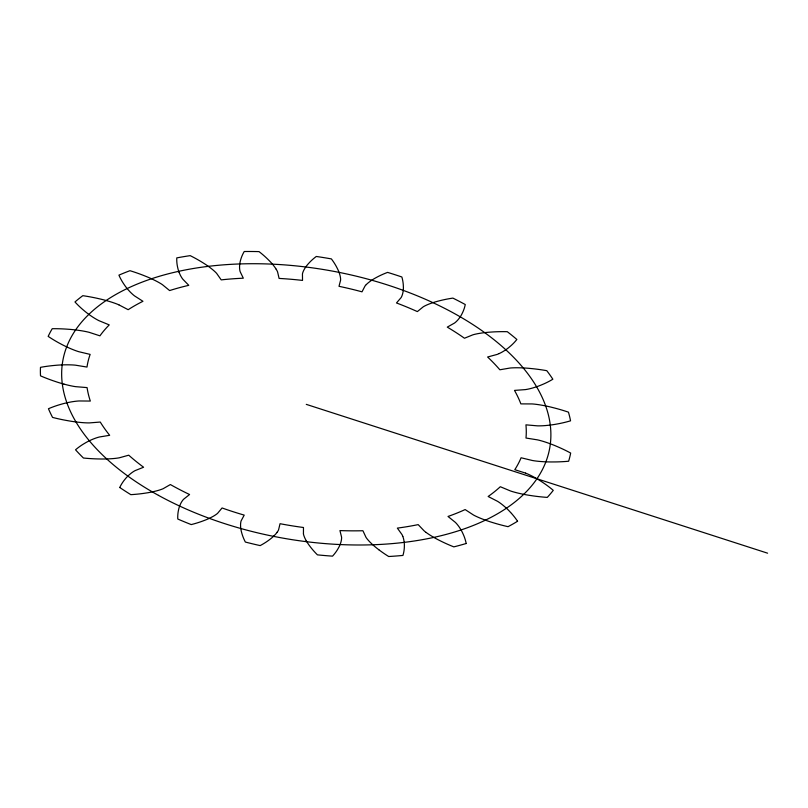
<?xml version="1.0" encoding="UTF-8"?>
<svg xmlns="http://www.w3.org/2000/svg" width="808" height="808" viewBox="0 0 808 808"><rect width="100%" height="100%" fill="white"/><g stroke="black" fill="none" stroke-linecap="round" stroke-linejoin="round"><path stroke-width="1.21" d="M277.184 532.189L277.669 531.482A32.37 17.776 10.2 0 0 278.568 529.866L280.043 523.705A222.453 122.129 10.2 0 0 303.465 527.493L303.444 533.886M274.276 535.583L275.72 534.027A66.812 36.683 10.2 0 0 277.184 532.199M366.307 284.547L366.984 283.911A66.812 36.683 10.2 0 1 368.923 282.265L370.771 280.891A88.062 48.349 10.2 0 1 375.134 278.164L377.76 276.74A111.969 61.479 10.2 0 1 387.598 272.387A268.842 147.601 10.2 0 1 401.869 276.993A111.969 61.479 10.2 0 1 403.293 284.971L403.394 287.274A88.062 48.349 10.2 0 1 403.131 291.324L402.778 293.183A66.812 36.683 10.2 0 1 402.172 295.263L401.879 296.021A32.37 17.776 10.2 0 1 401.061 297.657L396.486 302.96A222.453 122.129 10.2 0 1 417.362 311.595L423.22 306.828A32.37 17.776 10.2 0 1 425.271 305.707L426.26 305.232A66.812 36.683 10.2 0 1 429.038 304.05L431.583 303.101A88.062 48.349 10.2 0 1 437.36 301.334L440.734 300.465A111.969 61.479 10.2 0 1 452.884 298.101A268.842 147.601 10.2 0 1 465.256 304.525A111.969 61.479 10.2 0 1 462.883 311.959L461.873 314.049A88.062 48.349 10.2 0 1 459.661 317.675L458.409 319.291A66.812 36.683 10.2 0 1 456.793 321.069L456.126 321.715A32.37 17.776 10.2 0 1 454.5 323.059L447.279 327.119A222.453 122.129 10.2 0 1 464.469 338.239L472.761 334.865A32.37 17.776 10.2 0 1 475.397 334.169L476.639 333.896A66.812 36.683 10.2 0 1 480.043 333.28L483.103 332.825A88.062 48.349 10.2 0 1 489.86 332.149L493.728 331.896A111.969 61.479 10.2 0 1 507.293 331.694A268.842 147.601 10.2 0 1 516.857 339.461A111.969 61.479 10.2 0 1 510.858 345.794L508.818 347.531A88.062 48.349 10.2 0 1 504.818 350.44L502.758 351.702A66.812 36.683 10.2 0 1 500.243 353.056L499.253 353.53M63.933 384.113L67.236 384.972A66.812 36.683 10.2 0 0 71.064 385.84L72.508 386.133A32.37 17.776 10.2 0 0 75.7 386.668L87.072 387.598A222.453 122.129 10.2 0 0 90.324 401.061L79.144 400.96A32.37 17.776 10.2 0 0 76.144 401.212L74.811 401.374A66.812 36.683 10.2 0 0 71.326 401.899L68.367 402.465A88.062 48.349 10.2 0 0 62.267 403.939L58.984 404.889A111.969 61.479 10.2 0 0 48.45 408.737A268.842 147.601 10.2 0 0 52.57 417.423A111.969 61.479 10.2 0 0 66.347 420.433L70.417 421.14A88.062 48.349 10.2 0 0 77.689 422.16L81.083 422.503A66.812 36.683 10.2 0 0 84.951 422.786L86.395 422.857A32.37 17.776 10.2 0 0 89.537 422.897L100.263 422.049A222.453 122.129 10.2 0 0 109.666 435.3L99.525 436.966A32.37 17.776 10.2 0 0 96.93 437.704L95.809 438.077A66.812 36.683 10.2 0 0 92.92 439.178L90.506 440.229A88.062 48.349 10.2 0 0 85.719 442.703L83.204 444.198A111.969 61.479 10.2 0 0 75.538 449.804A268.842 147.601 10.2 0 0 83.436 458.025A111.969 61.479 10.2 0 0 97.324 458.924L101.343 459.005A88.062 48.349 10.2 0 0 108.403 458.883L111.635 458.702A66.812 36.683 10.2 0 0 115.261 458.378L116.594 458.217A32.37 17.776 10.2 0 0 119.463 457.762L128.735 455.187A222.453 122.129 10.2 0 0 143.592 467.236L135.239 470.559A32.37 17.776 10.2 0 0 133.249 471.721L132.411 472.286A66.812 36.683 10.2 0 0 130.33 473.872L128.664 475.326A88.062 48.349 10.2 0 0 125.523 478.619L123.978 480.548A111.969 61.479 10.2 0 0 119.746 487.497M306.272 404.364L767.6 553.187M525.574 473.124L514.797 469.68A222.453 122.129 10.2 0 0 521.089 457.762L532.25 460.469A32.37 17.776 10.2 0 0 535.441 460.964L536.906 461.146A66.812 36.683 10.2 0 0 540.784 461.519L544.168 461.752A88.062 48.349 10.2 0 0 551.339 461.954L555.318 461.934A111.969 61.479 10.2 0 0 568.64 461.227A268.842 147.601 10.2 0 0 570.66 453.056A111.969 61.479 10.2 0 0 558.944 447.329L555.359 445.784A88.062 48.349 10.2 0 0 548.763 443.239L545.592 442.148A66.812 36.683 10.2 0 0 541.905 441.006L540.501 440.613A32.37 17.776 10.2 0 0 537.37 439.845L525.988 438.037A222.453 122.129 10.2 0 0 525.937 424.846L537.32 425.836A32.37 17.776 10.2 0 0 540.441 425.836L541.845 425.796A66.812 36.683 10.2 0 0 545.531 425.564L548.693 425.25A88.062 48.349 10.2 0 0 555.278 424.331L558.853 423.675A111.969 61.479 10.2 0 0 570.549 420.827A268.842 147.601 10.2 0 0 568.448 412.161A111.969 61.479 10.2 0 0 555.106 408.161L551.127 407.151A88.062 48.349 10.2 0 0 543.946 405.586L540.572 404.99A66.812 36.683 10.2 0 0 536.684 404.404L535.229 404.222A32.37 17.776 10.2 0 0 532.028 403.929L520.877 403.889A222.453 122.129 10.2 0 0 514.494 390.405L525.25 389.618A32.37 17.776 10.2 0 0 528.079 389.123L529.321 388.85A66.812 36.683 10.2 0 0 532.533 388.022L535.239 387.214A88.062 48.349 10.2 0 0 540.744 385.214L543.663 383.982A111.969 61.479 10.2 0 0 552.854 379.215A268.842 147.601 10.2 0 0 546.784 370.68A111.969 61.479 10.2 0 0 532.815 368.711L528.745 368.307A88.062 48.349 10.2 0 0 521.503 367.852L518.16 367.771A66.812 36.683 10.2 0 0 514.383 367.791L512.979 367.842A32.37 17.776 10.2 0 0 509.949 368.044L499.849 369.781A222.453 122.129 10.2 0 0 487.608 357.005L496.94 354.49A32.37 17.776 10.2 0 0 499.253 353.53M118.867 304.828L128.169 309.696A222.453 122.129 10.2 0 1 142.955 301.293L134.633 295.96A32.37 17.776 10.2 0 1 132.562 294.253L131.724 293.486A66.812 36.683 10.2 0 1 129.623 291.385L127.947 289.517A88.062 48.349 10.2 0 1 124.775 285.446L123.22 283.133A111.969 61.479 10.2 0 1 118.927 275.134A268.842 147.601 10.2 0 1 129.967 270.7A111.969 61.479 10.2 0 1 142.966 275.195L146.632 276.659A88.062 48.349 10.2 0 1 152.975 279.457L155.813 280.861A66.812 36.683 10.2 0 1 158.934 282.537L160.075 283.194A32.37 17.776 10.2 0 1 162.448 284.699L169.619 290.567A222.453 122.129 10.2 0 1 188.779 285.335L182.83 279.194A32.37 17.776 10.2 0 1 181.537 277.326L181.042 276.498A66.812 36.683 10.2 0 1 179.911 274.266L179.083 272.316M426.139 532.462L427.139 533.179A66.812 36.683 10.2 0 0 429.927 535.048L432.482 536.623A88.062 48.349 10.2 0 0 438.269 539.815L441.653 541.511A111.969 61.479 10.2 0 0 453.833 546.875A268.842 147.601 10.2 0 0 466.176 543.501M378.811 549.733L376.164 547.662A88.062 48.349 10.2 0 1 371.781 543.855L369.923 542.027A66.812 36.683 10.2 0 1 367.963 539.895L367.286 539.087A32.37 17.776 10.2 0 1 365.974 537.29L362.923 530.735A222.453 122.129 10.2 0 1 339.946 530.583L341.572 537.128A32.37 17.776 10.2 0 1 341.542 538.916L341.441 539.724A66.812 36.683 10.2 0 1 341.006 541.835L340.451 543.653A88.062 48.349 10.2 0 1 338.764 547.41L337.603 549.46A111.969 61.479 10.2 0 1 332.532 556.146A268.842 147.601 10.2 0 1 317.443 554.864A111.969 61.479 10.2 0 1 310.595 547.168L308.878 544.875A88.062 48.349 10.2 0 1 306.222 540.744M511.504 513.433L509.454 511.201A88.062 48.349 10.2 0 0 505.414 507.293L503.344 505.525A66.812 36.683 10.2 0 0 500.829 503.556L499.829 502.829A32.37 17.776 10.2 0 0 497.516 501.303L488.143 496.486A222.453 122.129 10.2 0 0 500.304 486.719L510.424 490.941A32.37 17.776 10.2 0 0 513.454 491.89L514.858 492.284A66.812 36.683 10.2 0 0 518.645 493.244L521.988 493.981A88.062 48.349 10.2 0 0 529.23 495.314L533.31 495.93A111.969 61.479 10.2 0 0 547.279 497.395A268.842 147.601 10.2 0 0 553.268 490.345A111.969 61.479 10.2 0 0 544.036 483.305L541.107 481.346A88.062 48.349 10.2 0 0 535.593 477.993L532.876 476.518A66.812 36.683 10.2 0 0 529.644 474.902L528.402 474.316A32.37 17.776 10.2 0 0 525.574 473.124M276.174 269.226L276.669 270.054A32.37 17.776 10.2 0 1 277.578 271.892L279.093 278.427A222.453 122.129 10.2 0 1 302.525 280.416L302.445 274.003A32.37 17.776 10.2 0 1 302.909 272.286L303.202 271.518A66.812 36.683 10.2 0 1 304.172 269.529L305.182 267.832A88.062 48.349 10.2 0 1 307.808 264.347L309.494 262.479A111.969 61.479 10.2 0 1 316.292 256.469A268.842 147.601 10.2 0 1 331.381 258.903A111.969 61.479 10.2 0 1 336.512 266.842L337.704 269.185A88.062 48.349 10.2 0 1 339.411 273.367L339.986 275.316A66.812 36.683 10.2 0 1 340.441 277.538L340.542 278.366A32.37 17.776 10.2 0 1 340.592 280.174L339.006 286.315A222.453 122.129 10.2 0 1 362.004 291.829L365.014 286.032A32.37 17.776 10.2 0 1 366.317 284.547M306.222 540.744L305.202 538.795A66.812 36.683 10.2 0 1 304.222 536.562L303.919 535.724A32.37 17.776 10.2 0 1 303.434 533.886M402.808 536.381L403.101 537.219A66.812 36.683 10.2 0 1 403.717 539.441L404.081 541.39A88.062 48.349 10.2 0 1 404.374 545.511L404.313 547.784A111.969 61.479 10.2 0 1 402.94 555.429A268.842 147.601 10.2 0 1 388.699 556.51A111.969 61.479 10.2 0 1 378.821 549.733M517.554 521.261A268.842 147.601 10.2 0 1 508.04 526.675A111.969 61.479 10.2 0 1 494.466 523.119L490.587 521.928A88.062 48.349 10.2 0 1 483.82 519.574L480.75 518.372A66.812 36.683 10.2 0 1 477.336 516.908L476.094 516.332A32.37 17.776 10.2 0 1 473.448 514.989L465.135 509.565A222.453 122.129 10.2 0 1 448.006 516.453L455.257 522.291A32.37 17.776 10.2 0 1 456.904 524.038L457.57 524.857A66.812 36.683 10.2 0 1 459.207 527.038L460.469 528.967A88.062 48.349 10.2 0 1 462.711 533.129L463.752 535.472A111.969 61.479 10.2 0 1 466.186 543.501M119.756 487.497A268.842 147.601 10.2 0 0 130.825 494.658A111.969 61.479 10.2 0 0 143.804 493.365L147.46 492.809A88.062 48.349 10.2 0 0 153.783 491.567L156.611 490.86A66.812 36.683 10.2 0 0 159.732 489.951L160.863 489.577A32.37 17.776 10.2 0 0 163.226 488.658L170.367 484.548A222.453 122.129 10.2 0 0 189.577 494.516L183.628 499.243A32.37 17.776 10.2 0 0 182.396 500.748L181.911 501.455A66.812 36.683 10.2 0 0 180.79 503.404L179.982 505.162A88.062 48.349 10.2 0 0 178.73 509.03L178.265 511.242A111.969 61.479 10.2 0 0 177.78 519.029A268.842 147.601 10.2 0 0 191.233 524.584A111.969 61.479 10.2 0 0 202.323 521.2L205.363 520.049A88.062 48.349 10.2 0 0 210.484 517.776L212.696 516.615A66.812 36.683 10.2 0 0 215.079 515.181L215.918 514.615A32.37 17.776 10.2 0 0 217.615 513.302L222.079 507.969A222.453 122.129 10.2 0 0 244.218 515.11L241.117 520.887A32.37 17.776 10.2 0 0 240.733 522.625L240.632 523.422A66.812 36.683 10.2 0 0 240.562 525.594L240.673 527.523A88.062 48.349 10.2 0 0 241.4 531.674L242.047 534.017A111.969 61.479 10.2 0 0 245.349 542.047A268.842 147.601 10.2 0 0 260.166 545.602A111.969 61.479 10.2 0 0 268.559 540.38L270.751 538.714A88.062 48.349 10.2 0 0 274.276 535.583M63.933 384.113A88.062 48.349 10.2 0 1 56.984 382.043L53.166 380.76A111.969 61.479 10.2 0 1 40.511 375.851A268.842 147.601 10.2 0 1 40.481 367.347A111.969 61.479 10.2 0 1 53.106 365.559L56.913 365.206A88.062 48.349 10.2 0 1 63.862 364.842L67.165 364.812A66.812 36.683 10.2 0 1 70.983 364.883L72.427 364.943A32.37 17.776 10.2 0 1 75.619 365.196L86.991 367.064A222.453 122.129 10.2 0 1 90.142 354.399L78.962 351.743A32.37 17.776 10.2 0 1 75.952 350.753L74.609 350.258A66.812 36.683 10.2 0 1 71.124 348.864L68.155 347.571A88.062 48.349 10.2 0 1 62.044 344.592L58.752 342.834A111.969 61.479 10.2 0 1 48.167 336.381A268.842 147.601 10.2 0 1 52.227 328.704A111.969 61.479 10.2 0 1 66.003 329.088L70.064 329.381A88.062 48.349 10.2 0 1 77.336 330.159L80.729 330.654A66.812 36.683 10.2 0 1 84.608 331.32L86.052 331.613A32.37 17.776 10.2 0 1 89.193 332.341L99.929 335.835A222.453 122.129 10.2 0 1 109.242 324.897L99.081 320.726A32.37 17.776 10.2 0 1 96.475 319.352L95.344 318.695A66.812 36.683 10.2 0 1 92.445 316.877L90.031 315.241A88.062 48.349 10.2 0 1 85.214 311.575L82.689 309.464A111.969 61.479 10.2 0 1 74.972 301.96A268.842 147.601 10.2 0 1 82.81 295.678A111.969 61.479 10.2 0 1 96.707 298.202L100.727 299.122A88.062 48.349 10.2 0 1 107.797 300.97L111.029 301.96A66.812 36.683 10.2 0 1 114.665 303.182L116.009 303.667A32.37 17.776 10.2 0 1 118.867 304.828M179.083 272.316A88.062 48.349 10.2 0 1 177.811 268.135L177.316 265.802A111.969 61.479 10.2 0 1 176.78 257.893A268.842 147.601 10.2 0 1 190.193 255.641A111.969 61.479 10.2 0 1 201.333 261.772L204.384 263.671A88.062 48.349 10.2 0 1 209.514 267.206L211.746 268.923A66.812 36.683 10.2 0 1 214.14 270.933L214.989 271.71A32.37 17.776 10.2 0 1 216.685 273.437L221.2 279.881A222.453 122.129 10.2 0 1 243.309 278.194L240.178 271.71A32.37 17.776 10.2 0 1 239.754 269.811L239.653 268.983A66.812 36.683 10.2 0 1 239.562 266.791L239.663 264.903A88.062 48.349 10.2 0 1 240.36 260.923L240.986 258.732A111.969 61.479 10.2 0 1 244.228 251.51A268.842 147.601 10.2 0 1 259.035 251.611A111.969 61.479 10.2 0 1 267.478 258.913L269.69 261.115A88.062 48.349 10.2 0 1 273.245 265.125L274.69 267.024A66.812 36.683 10.2 0 1 276.174 269.226M511.494 513.433A111.969 61.479 10.2 0 1 517.564 521.261M426.139 532.462A32.37 17.776 10.2 0 1 424.079 530.826L418.18 524.614A222.453 122.129 10.2 0 1 397.354 528.109L401.97 534.543A32.37 17.776 10.2 0 1 402.798 536.381M158.489 495.375A247.339 135.794 10.2 0 0 548.975 451.702A247.339 135.794 10.2 0 0 211.363 265.994A247.339 135.794 10.2 0 0 158.489 495.375"/></g></svg>
